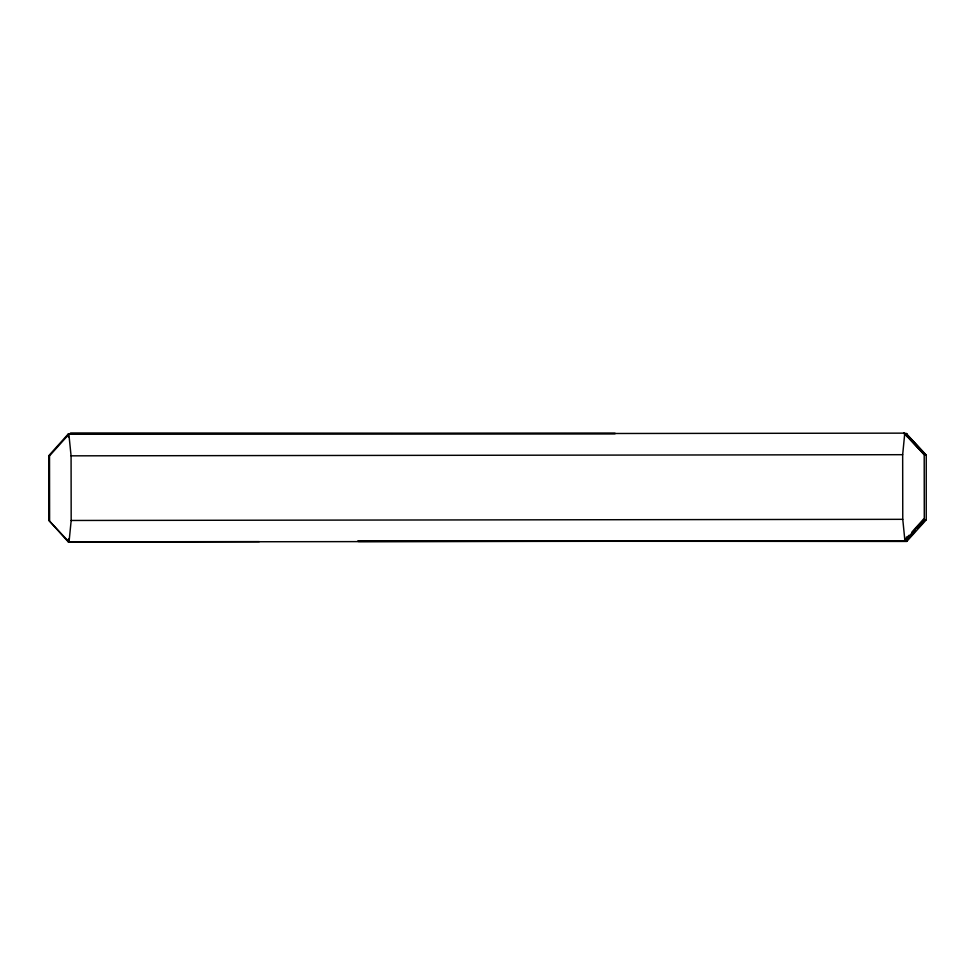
<?xml version="1.0" encoding="UTF-8"?>
<svg xmlns="http://www.w3.org/2000/svg" width="975" height="975" viewBox="0 0 975 975"><rect width="100%" height="100%" fill="white"/><g stroke="black" fill="none" stroke-linecap="round" stroke-linejoin="round"><path stroke-width="1.46" d="M357.825 541.247L906.848 541.357L926.238 519.809L926.25 455.179L906.092 433.485L926.25 455.179M68.53 538.98L68.25 541.856L69.03 542.015L904.922 540.857L924.288 519.285L924.203 454.655L904.008 432.985L924.203 454.655M358.349 541.478L904.922 540.857L902.765 519.322L902.667 454.691L904.776 433.144L68.104 434.143L48.75 455.715L48.835 520.345L68.25 541.856L259.35 541.612M68.396 437.007L68.104 434.143L68.884 434.289L71.078 455.837L71.175 520.467L69.03 542.015L48.835 520.345M906.579 436.508L906.872 433.631L903.825 433.631M49.603 520.492L49.518 455.861L68.884 434.289M904.154 540.711L908.993 535.312M911.905 532.082L923.52 519.139L924.288 519.285M908.98 537.968L915.769 530.424M917.707 528.279L925.47 519.663L926.238 519.809M71.078 455.837L902.667 454.691M71.175 520.467L902.765 519.322M615.274 433.436L70.2 433.351L615.249 433.57M357.947 541.113L906.848 541.357L906.421 537.042M48.75 455.715L49.518 455.861"/></g></svg>
